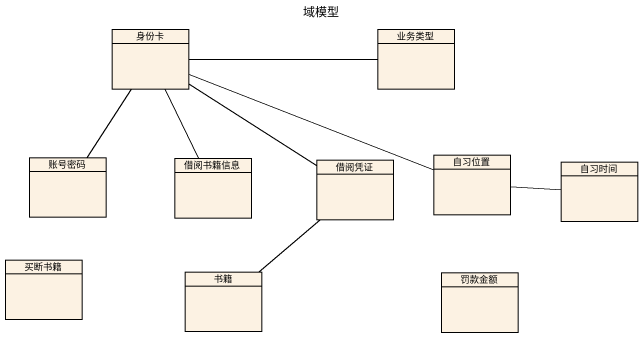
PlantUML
@startuml
title 域模型
hide circle
hide empty members
class 身份卡
class 业务类型
class 账号密码
class 借阅书籍信息
class 借阅凭证
class 自习位置
class 自习时间
class 买断书籍
class 书籍
class 罚款金额
身份卡 -right- 业务类型
身份卡 -- 账号密码
身份卡 -- 借阅书籍信息
身份卡 -- 借阅凭证
借阅凭证 -- 书籍
自习位置 -left- 身份卡
自习位置 -right- 自习时间
@enduml
